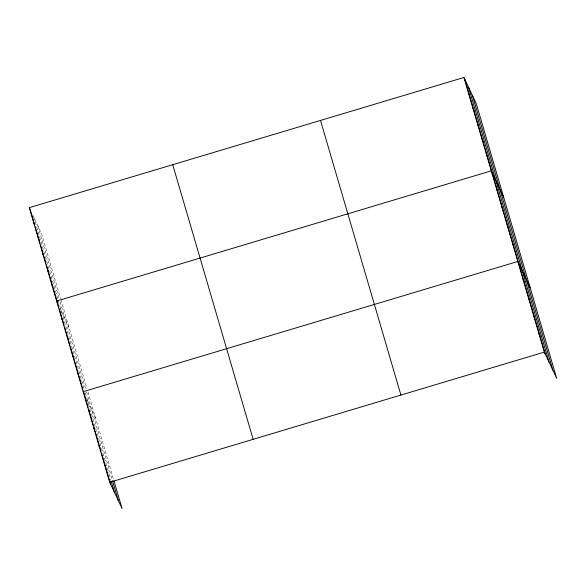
<?xml version="1.0" encoding="UTF-8"?>
<svg xmlns="http://www.w3.org/2000/svg" width="586" height="586" viewBox="0 0 586 586"><rect width="100%" height="100%" fill="white"/><g stroke="black" fill="none" stroke-linecap="round" stroke-linejoin="round"><path stroke-width="0.44" stroke-dasharray="2.93 2.2" d="M32.706 214.901L41.65 233.902L60.636 298.743M60.05 308.273L60.995 310.28M68.994 327.274L61.31 310.954L33.966 217.574M86.589 398.898L87.534 400.912M95.533 417.906L87.849 401.578L108.828 473.217M60.893 299.607L86.933 388.555M87.944 392.012L113.728 480.051M37.863 225.859L59.135 298.486M60.146 301.944L85.937 390.012M86.442 391.741L112.219 479.78M61.567 311.818L84.054 388.635M85.322 392.95L87.6 400.714M109.077 474.081L110.849 480.124"/><path stroke-width="0.88" d="M113.977 480.908L122.071 508.531L109.721 482.285L29.3 207.656L463.929 77.469L476.279 103.715L556.7 378.344L544.35 352.098L463.929 77.469M109.721 482.285L544.35 352.098M468.492 93.028L469.371 94.91M473.048 108.593L473.928 110.476M477.605 124.159L478.491 126.034M482.161 139.717L483.047 141.6M486.717 155.283L487.603 157.158M503.623 197.086L491.273 170.841L56.644 301.036L57.23 302.288M496.584 188.97L497.47 190.846M501.887 207.092L502.773 208.975M507.198 225.222L508.084 227.097M512.508 243.344L513.387 245.226M530.162 287.711L517.812 261.473L83.183 391.66L84.069 393.543L83.307 390.95M523.122 279.595L524.009 281.478M528.426 297.725L529.312 299.6M533.736 315.847L534.622 317.729M539.047 333.976L539.926 335.851M29.3 207.656L30.186 209.539M33.856 223.222L34.742 225.097L30.435 210.403M38.412 238.78L39.006 240.033M42.968 254.346L43.562 255.599M47.532 269.904L48.411 271.787M52.088 285.47L52.967 287.352L46.389 264.872M61.948 319.158L62.834 321.04M67.258 337.287L68.144 339.162L64.607 327.083M72.569 355.409L73.448 357.292L70.415 346.934M77.872 373.538L78.758 375.414L73.704 358.156M88.486 409.79L89.372 411.665L88.618 409.079M93.797 427.912L94.683 429.794L89.629 412.529M99.107 446.041L99.986 447.916L94.932 430.659M104.411 464.163L105.297 466.046L101.503 453.095M472.499 95.672L552.92 370.301M468.602 87.387L549.016 362.016M464.815 79.352L545.236 353.981M320.505 120.43L400.919 395.059M172.731 164.695L253.145 439.324M112.475 480.637L118.284 500.495M111.098 480.989L114.387 492.211M35.248 226.833L39.042 239.799M39.299 240.663L40.06 243.256M40.566 244.985L43.606 255.364M43.855 256.228L45.884 263.143M53.223 288.217L57.018 301.182M57.531 302.911L58.79 307.225M59.296 308.954L64.101 325.355M68.394 340.026L69.91 345.205M79.007 376.278L82.802 389.229M84.318 394.407L88.112 407.351M100.243 448.781L100.997 451.374M105.546 466.91L110.608 484.168"/></g></svg>
